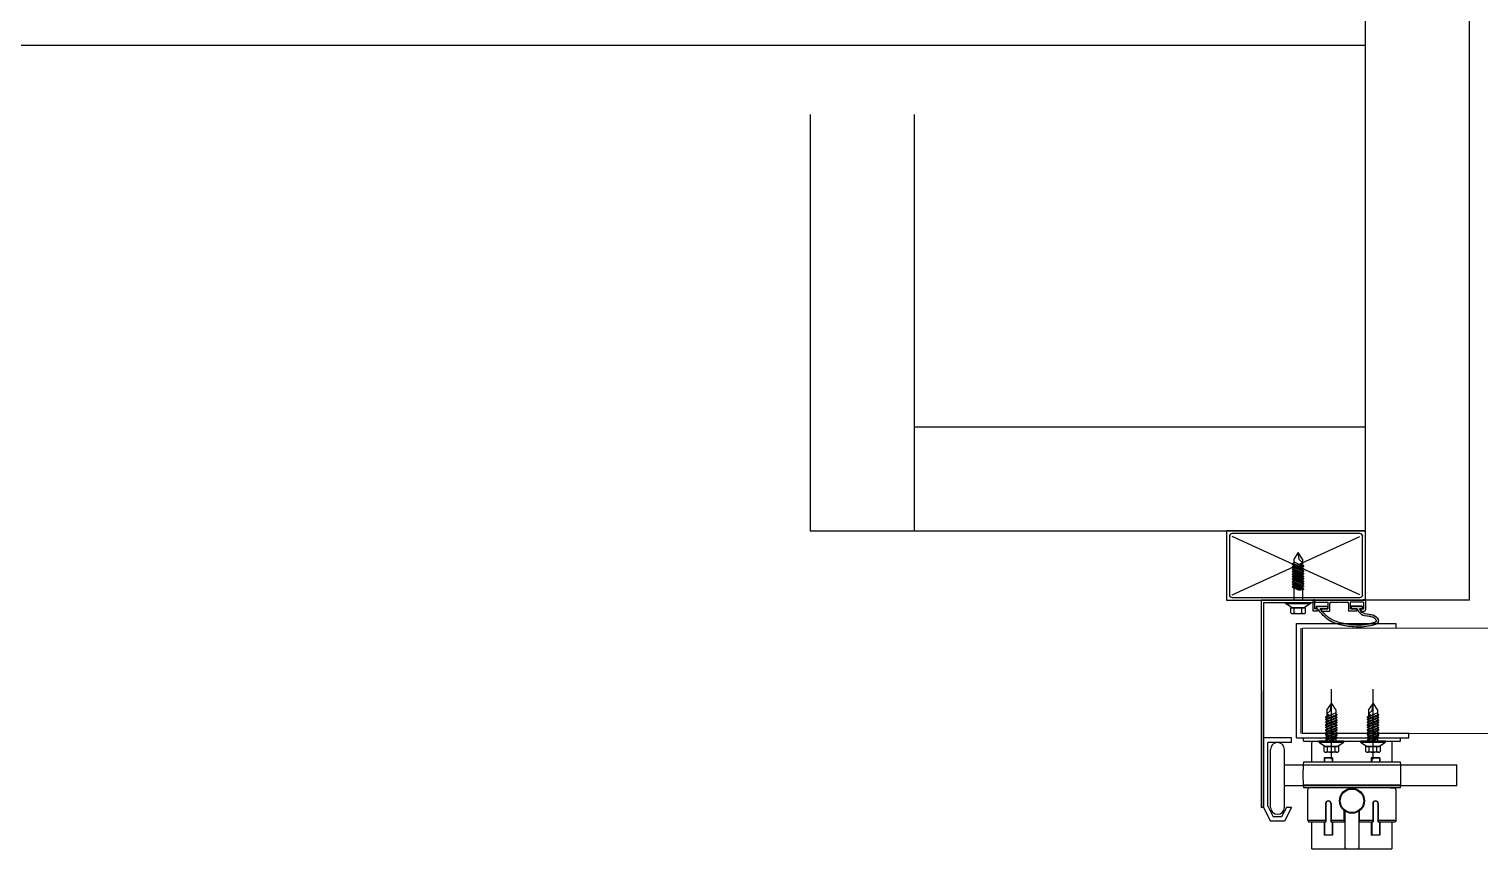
# Model space of a CAD drawing. Header units: millimetres. Extents: x -27104 to 125781, y -3376 to 46996.
# Drawn here: x 56992.28 to 57012.72, y 18517.12 to 18528.68 of the extents above; entities that cross this region are included whole.
import ezdxf

# ---------------------------------------------------------------- set-up
doc = ezdxf.new("R2010")
doc.units = ezdxf.units.MM
doc.header["$LTSCALE"] = 100
doc.header["$MEASUREMENT"] = 0
doc.layers.get('0').update_dxf_attribs({"linetype": 'CONTINUOUS'})
doc.layers.add('ELE9', color=9, linetype='CONTINUOUS')

# ---------------------------------------------------------------- blocks, each defined once
blk = doc.blocks.new('ggtyu')
at = {"layer": 'ELE9'}
h = blk.add_hatch(color=253, dxfattribs=at)
h.dxf.hatch_style = 1
edge = h.paths.add_edge_path()
edge.add_line((56821.606, 18684.306), (56821.567, 18684.306))
edge.add_spline(control_points=[(56821.567, 18684.306), (56821.573, 18684.295), (56821.58, 18684.285), (56821.587, 18684.276)], knot_values=[0, 0, 0, 0, 1.802776, 1.802776, 1.802776, 1.802776], degree=3, periodic=0)
edge.add_line((56821.587, 18684.276), (56821.592, 18684.272))
edge.add_line((56821.592, 18684.272), (56821.601, 18684.258))
edge.add_line((56821.601, 18684.258), (56821.618, 18684.251))
edge.add_line((56821.618, 18684.251), (56821.643, 18684.243))
edge.add_spline(control_points=[(56821.643, 18684.243), (56821.725, 18684.234), (56821.821, 18684.222), (56821.84, 18684.106), (56821.757, 18684.076), (56821.667, 18684.053), (56821.515, 18684.045), (56821.405, 18684.062), (56821.336, 18684.072)], knot_values=[0, 0, 0, 0, 10.510022, 12.30215, 15.888405, 21.408051, 27.790202, 38.523805, 38.523805, 38.523805, 38.523805], degree=3, periodic=0)
edge.add_spline(control_points=[(56821.336, 18684.072), (56821.336, 18684.072), (56821.273, 18684.085), (56821.125, 18684.131), (56821.027, 18684.243), (56820.972, 18684.306)], knot_values=[81.368069, 81.368069, 81.368069, 81.368069, 81.427954, 91.382666, 103.911951, 103.911951, 103.911951, 103.911951], degree=3, periodic=0)
edge.add_line((56820.972, 18684.306), (56820.961, 18684.306))
edge.add_line((56820.961, 18684.306), (56820.961, 18684.345))
edge.add_line((56820.961, 18684.345), (56821.117, 18684.345))
edge.add_line((56821.117, 18684.345), (56821.117, 18684.306))
edge.add_line((56821.117, 18684.306), (56821.011, 18684.306))
edge.add_spline(control_points=[(56821.011, 18684.306), (56821.018, 18684.298), (56821.024, 18684.291), (56821.031, 18684.284)], knot_values=[101.110526, 101.110526, 101.110526, 101.110526, 102.614786, 102.614786, 102.614786, 102.614786], degree=3, periodic=0)
edge.add_line((56821.031, 18684.284), (56821.031, 18684.276))
edge.add_line((56821.031, 18684.276), (56821.038, 18684.276))
edge.add_spline(control_points=[(56821.038, 18684.276), (56821.04, 18684.274), (56821.041, 18684.272), (56821.065, 18684.247), (56821.086, 18684.225), (56821.121, 18684.196), (56821.132, 18684.187), (56821.157, 18684.17), (56821.169, 18684.162), (56821.213, 18684.138), (56821.247, 18684.125), (56821.3, 18684.11), (56821.318, 18684.106), (56821.337, 18684.102), (56821.339, 18684.101), (56821.341, 18684.101)], knot_values=[81.408921, 81.408921, 81.408921, 81.408921, 81.846453, 81.846453, 86.724969, 86.724969, 89.164228, 89.164228, 91.603486, 91.603486, 97.394899, 97.394899, 100.290605, 100.290605, 100.605478, 100.605478, 100.605478, 100.605478], degree=3, periodic=0)
edge.add_spline(control_points=[(56821.341, 18684.101), (56821.357, 18684.098), (56821.372, 18684.095), (56821.411, 18684.089), (56821.434, 18684.087), (56821.469, 18684.084), (56821.481, 18684.083), (56821.493, 18684.082)], knot_values=[72.981686, 72.981686, 72.981686, 72.981686, 75.56252, 75.56252, 79.405214, 79.405214, 81.408921, 81.408921, 81.408921, 81.408921], degree=3, periodic=0)
edge.add_spline(control_points=[(56821.493, 18684.082), (56821.509, 18684.081), (56821.525, 18684.08), (56821.542, 18684.079), (56821.544, 18684.079), (56821.546, 18684.079)], knot_values=[24.457688, 24.457688, 24.457688, 24.457688, 26.980257, 26.980257, 27.239597, 27.239597, 27.239597, 27.239597], degree=3, periodic=0)
edge.add_spline(control_points=[(56821.546, 18684.079), (56821.563, 18684.079), (56821.58, 18684.079), (56821.618, 18684.081), (56821.638, 18684.083), (56821.676, 18684.088), (56821.695, 18684.092), (56821.723, 18684.099), (56821.733, 18684.101), (56821.748, 18684.106), (56821.753, 18684.107), (56821.764, 18684.111), (56821.769, 18684.112), (56821.78, 18684.116), (56821.785, 18684.118), (56821.793, 18684.122), (56821.797, 18684.124), (56821.802, 18684.127), (56821.804, 18684.129), (56821.805, 18684.13), (56821.805, 18684.13), (56821.805, 18684.131), (56821.805, 18684.131), (56821.805, 18684.132), (56821.805, 18684.134), (56821.805, 18684.139), (56821.804, 18684.141), (56821.803, 18684.146), (56821.802, 18684.149), (56821.798, 18684.154), (56821.796, 18684.157), (56821.789, 18684.163), (56821.785, 18684.166), (56821.778, 18684.183), (56821.766, 18684.186), (56821.751, 18684.195), (56821.738, 18684.201), (56821.718, 18684.203), (56821.707, 18684.206), (56821.633, 18684.215)], knot_values=[0, 0, 0, 0, 2.699013, 2.699013, 5.918469, 5.918469, 9.137924, 9.137924, 10.747652, 10.747652, 11.552515, 11.552515, 12.357379, 12.357379, 13.187027, 13.187027, 14.016674, 14.016674, 14.846322, 14.846322, 15.271824, 15.271824, 15.697327, 15.697327, 16.368626, 16.368626, 17.039926, 17.039926, 17.711225, 17.711225, 18.939482, 18.939482, 20.167739, 20.167739, 21.883718, 21.883718, 23.599698, 23.599698, 24.457688, 24.457688, 24.457688, 24.457688], degree=3, periodic=0)
edge.add_spline(control_points=[(56821.633, 18684.215), (56821.621, 18684.218), (56821.61, 18684.222), (56821.592, 18684.232), (56821.586, 18684.236), (56821.576, 18684.245), (56821.573, 18684.247), (56821.567, 18684.254), (56821.564, 18684.257), (56821.557, 18684.267), (56821.553, 18684.273), (56821.547, 18684.283), (56821.544, 18684.287), (56821.528, 18684.306)], knot_values=[0, 0, 0, 0, 1.654202, 1.654202, 2.776859, 2.776859, 3.338188, 3.338188, 3.899517, 3.899517, 4.888564, 4.888564, 5.545615, 5.545615, 5.545615, 5.545615], degree=3, periodic=0)
edge.add_line((56821.528, 18684.306), (56821.45, 18684.306))
edge.add_line((56821.45, 18684.306), (56821.45, 18684.345))
edge.add_line((56821.45, 18684.345), (56821.606, 18684.345))
edge.add_line((56821.606, 18684.345), (56821.606, 18684.306))
at = {"layer": 'ELE9', "color": 253}
for p, q in [((56821.651, 18684.429), (56821.651, 18693.722)), ((56787.415, 18692.254), (56821.651, 18692.254)), ((56815.293, 18686.874), (56821.651, 18686.874)), ((56813.826, 18685.407), (56821.651, 18685.407)), ((56821.651, 18685.407), (56819.695, 18685.407)), ((56819.695, 18685.407), (56819.695, 18684.429)), ((56821.573, 18685.368), (56819.773, 18685.368)), ((56821.651, 18684.429), (56821.651, 18685.407)), ((56819.734, 18685.329), (56819.734, 18684.507)), ((56819.773, 18684.507), (56821.573, 18685.329)), ((56821.573, 18684.507), (56819.773, 18685.329)), ((56821.612, 18684.507), (56821.612, 18685.329)), ((56820.621, 18684.941), (56820.641, 18684.957)), ((56820.641, 18684.949), (56820.621, 18684.941)), ((56820.621, 18684.941), (56820.784, 18684.874)), ((56820.621, 18684.941), (56820.784, 18684.874)), ((56820.641, 18684.941), (56820.621, 18684.941)), ((56820.621, 18684.941), (56820.641, 18684.925)), ((56820.702, 18685.103), (56820.641, 18685.009)), ((56820.641, 18685.009), (56820.641, 18684.941)), ((56820.641, 18684.969), (56820.725, 18684.934)), ((56820.764, 18684.89), (56820.641, 18684.941)), ((56820.764, 18685.009), (56820.702, 18685.103)), ((56820.717, 18685.005), (56820.702, 18685.103)), ((56820.764, 18684.957), (56820.717, 18685.005)), ((56820.725, 18684.934), (56820.764, 18684.957)), ((56820.764, 18685.009), (56820.764, 18684.926)), ((56820.621, 18684.905), (56820.641, 18684.921)), ((56820.641, 18684.913), (56820.621, 18684.905)), ((56820.621, 18684.905), (56820.784, 18684.838)), ((56820.621, 18684.905), (56820.784, 18684.838)), ((56820.641, 18684.905), (56820.621, 18684.905)), ((56820.621, 18684.905), (56820.641, 18684.889)), ((56820.621, 18684.869), (56820.641, 18684.885)), ((56820.641, 18684.877), (56820.621, 18684.869)), ((56820.621, 18684.869), (56820.784, 18684.802)), ((56820.621, 18684.869), (56820.784, 18684.802)), ((56820.641, 18684.869), (56820.621, 18684.869)), ((56820.621, 18684.869), (56820.641, 18684.853)), ((56820.621, 18684.833), (56820.641, 18684.849)), ((56820.641, 18684.841), (56820.621, 18684.833)), ((56820.621, 18684.833), (56820.784, 18684.766)), ((56820.621, 18684.833), (56820.784, 18684.766)), ((56820.641, 18684.833), (56820.621, 18684.833)), ((56820.621, 18684.833), (56820.641, 18684.818)), ((56820.621, 18684.797), (56820.641, 18684.813)), ((56820.641, 18684.805), (56820.621, 18684.797)), ((56820.621, 18684.797), (56820.784, 18684.731)), ((56820.621, 18684.797), (56820.784, 18684.731)), ((56820.641, 18684.797), (56820.621, 18684.797)), ((56820.621, 18684.797), (56820.641, 18684.782)), ((56820.621, 18684.762), (56820.641, 18684.777)), ((56820.641, 18684.769), (56820.621, 18684.762)), ((56820.621, 18684.762), (56820.784, 18684.695)), ((56820.621, 18684.762), (56820.784, 18684.695)), ((56820.641, 18684.762), (56820.621, 18684.762)), ((56820.621, 18684.762), (56820.641, 18684.746)), ((56820.621, 18684.726), (56820.641, 18684.741)), ((56820.641, 18684.734), (56820.621, 18684.726)), ((56820.641, 18684.925), (56820.641, 18684.905)), ((56820.641, 18684.925), (56820.764, 18684.874)), ((56820.764, 18684.854), (56820.641, 18684.905)), ((56820.641, 18684.889), (56820.641, 18684.869)), ((56820.641, 18684.889), (56820.764, 18684.838)), ((56820.764, 18684.818), (56820.641, 18684.869)), ((56820.641, 18684.853), (56820.641, 18684.833)), ((56820.641, 18684.853), (56820.764, 18684.802)), ((56820.764, 18684.782), (56820.641, 18684.833)), ((56820.641, 18684.818), (56820.641, 18684.797)), ((56820.641, 18684.818), (56820.764, 18684.766)), ((56820.764, 18684.746), (56820.641, 18684.797)), ((56820.641, 18684.782), (56820.641, 18684.762)), ((56820.641, 18684.782), (56820.764, 18684.731)), ((56820.764, 18684.71), (56820.641, 18684.762)), ((56820.641, 18684.746), (56820.641, 18684.726)), ((56820.641, 18684.746), (56820.764, 18684.695)), ((56820.725, 18684.934), (56820.784, 18684.91)), ((56820.725, 18684.934), (56820.784, 18684.91)), ((56820.744, 18684.934), (56820.725, 18684.934)), ((56820.725, 18684.934), (56820.744, 18684.918)), ((56820.764, 18684.926), (56820.744, 18684.934)), ((56820.744, 18684.918), (56820.764, 18684.91)), ((56820.784, 18684.91), (56820.764, 18684.926)), ((56820.764, 18684.91), (56820.764, 18684.89)), ((56820.764, 18684.91), (56820.784, 18684.91)), ((56820.764, 18684.902), (56820.784, 18684.91)), ((56820.784, 18684.91), (56820.764, 18684.894)), ((56820.784, 18684.874), (56820.764, 18684.89)), ((56820.764, 18684.874), (56820.764, 18684.854)), ((56820.764, 18684.866), (56820.784, 18684.874)), ((56820.784, 18684.874), (56820.764, 18684.858)), ((56820.764, 18684.874), (56820.784, 18684.874)), ((56820.784, 18684.838), (56820.764, 18684.854)), ((56820.764, 18684.838), (56820.764, 18684.818)), ((56820.764, 18684.83), (56820.784, 18684.838)), ((56820.784, 18684.838), (56820.764, 18684.822)), ((56820.764, 18684.838), (56820.784, 18684.838)), ((56820.784, 18684.802), (56820.764, 18684.818)), ((56820.764, 18684.802), (56820.764, 18684.782)), ((56820.764, 18684.802), (56820.784, 18684.802)), ((56820.764, 18684.794), (56820.784, 18684.802)), ((56820.784, 18684.802), (56820.764, 18684.787)), ((56820.784, 18684.766), (56820.764, 18684.782)), ((56820.764, 18684.766), (56820.764, 18684.746)), ((56820.764, 18684.759), (56820.784, 18684.766)), ((56820.784, 18684.766), (56820.764, 18684.751)), ((56820.764, 18684.766), (56820.784, 18684.766)), ((56820.784, 18684.731), (56820.764, 18684.746)), ((56820.621, 18684.726), (56820.784, 18684.659)), ((56820.621, 18684.726), (56820.784, 18684.659)), ((56820.641, 18684.726), (56820.621, 18684.726)), ((56820.621, 18684.726), (56820.641, 18684.71)), ((56820.621, 18684.69), (56820.641, 18684.706)), ((56820.641, 18684.698), (56820.621, 18684.69)), ((56820.621, 18684.69), (56820.784, 18684.623)), ((56820.621, 18684.69), (56820.784, 18684.623)), ((56820.641, 18684.69), (56820.621, 18684.69)), ((56820.621, 18684.69), (56820.641, 18684.674)), ((56820.621, 18684.654), (56820.641, 18684.67)), ((56820.641, 18684.662), (56820.621, 18684.654)), ((56820.621, 18684.654), (56820.784, 18684.587)), ((56820.621, 18684.654), (56820.784, 18684.587)), ((56820.641, 18684.654), (56820.621, 18684.654)), ((56820.621, 18684.654), (56820.641, 18684.638)), ((56820.621, 18684.618), (56820.641, 18684.634)), ((56820.641, 18684.626), (56820.621, 18684.618)), ((56820.621, 18684.618), (56820.737, 18684.571)), ((56820.641, 18684.618), (56820.621, 18684.618)), ((56820.621, 18684.618), (56820.641, 18684.602)), ((56820.764, 18684.675), (56820.641, 18684.726)), ((56820.641, 18684.71), (56820.641, 18684.69)), ((56820.641, 18684.71), (56820.764, 18684.659)), ((56820.764, 18684.639), (56820.641, 18684.69)), ((56820.641, 18684.674), (56820.641, 18684.654)), ((56820.641, 18684.674), (56820.764, 18684.623)), ((56820.764, 18684.603), (56820.641, 18684.654)), ((56820.641, 18684.638), (56820.641, 18684.618)), ((56820.641, 18684.638), (56820.764, 18684.587)), ((56820.754, 18684.571), (56820.641, 18684.618)), ((56820.641, 18684.602), (56820.641, 18684.429)), ((56820.641, 18684.602), (56820.716, 18684.571)), ((56820.764, 18684.731), (56820.764, 18684.71)), ((56820.764, 18684.723), (56820.784, 18684.731)), ((56820.784, 18684.731), (56820.764, 18684.715)), ((56820.764, 18684.731), (56820.784, 18684.731)), ((56820.784, 18684.695), (56820.764, 18684.71)), ((56820.764, 18684.695), (56820.764, 18684.675)), ((56820.764, 18684.687), (56820.784, 18684.695)), ((56820.784, 18684.695), (56820.764, 18684.679)), ((56820.764, 18684.695), (56820.784, 18684.695)), ((56820.784, 18684.659), (56820.764, 18684.675)), ((56820.764, 18684.659), (56820.764, 18684.639)), ((56820.764, 18684.651), (56820.784, 18684.659)), ((56820.784, 18684.659), (56820.764, 18684.643)), ((56820.764, 18684.659), (56820.784, 18684.659)), ((56820.784, 18684.623), (56820.764, 18684.639)), ((56820.764, 18684.623), (56820.764, 18684.603)), ((56820.764, 18684.615), (56820.784, 18684.623)), ((56820.784, 18684.623), (56820.764, 18684.607)), ((56820.764, 18684.623), (56820.784, 18684.623)), ((56820.784, 18684.587), (56820.764, 18684.603)), ((56820.764, 18684.587), (56820.764, 18684.429)), ((56820.764, 18684.579), (56820.784, 18684.587)), ((56820.784, 18684.587), (56820.764, 18684.571)), ((56820.764, 18684.587), (56820.784, 18684.587)), ((56819.695, 18684.429), (56821.651, 18684.429)), ((56819.773, 18684.468), (56821.573, 18684.468)), ((56821.122, 18684.429), (56820.184, 18684.429)), ((56820.184, 18684.429), (56820.184, 18681.51)), ((56820.215, 18684.398), (56820.215, 18681.51)), ((56820.215, 18684.398), (56820.937, 18684.398)), ((56820.526, 18684.382), (56820.526, 18684.398)), ((56820.526, 18684.398), (56820.879, 18684.398)), ((56820.879, 18684.382), (56820.526, 18684.382)), ((56820.618, 18684.323), (56820.526, 18684.382)), ((56820.526, 18684.382), (56820.879, 18684.382)), ((56820.6, 18684.323), (56820.805, 18684.323)), ((56820.6, 18684.251), (56820.6, 18684.323)), ((56820.787, 18684.323), (56820.618, 18684.323)), ((56820.649, 18684.251), (56820.649, 18684.323)), ((56820.756, 18684.251), (56820.756, 18684.323)), ((56820.879, 18684.382), (56820.787, 18684.323)), ((56820.805, 18684.251), (56820.805, 18684.323)), ((56820.879, 18684.398), (56820.879, 18684.382)), ((56820.908, 18684.429), (56820.908, 18684.296)), ((56820.908, 18684.429), (56820.916, 18684.429)), ((56820.933, 18684.403), (56820.933, 18684.306)), ((56820.933, 18684.403), (56821.121, 18684.403)), ((56820.937, 18684.398), (56820.937, 18684.429)), ((56821.621, 18684.429), (56820.938, 18684.429)), ((56820.961, 18684.345), (56821.117, 18684.345)), ((56820.961, 18684.345), (56820.961, 18684.306)), ((56820.961, 18684.306), (56820.961, 18684.345)), ((56820.961, 18684.345), (56821.117, 18684.345)), ((56820.961, 18684.306), (56820.961, 18684.345)), ((56820.961, 18684.345), (56821.117, 18684.345)), ((56821.117, 18684.345), (56821.117, 18684.306)), ((56821.117, 18684.345), (56821.117, 18684.306)), ((56821.117, 18684.345), (56821.117, 18684.306)), ((56821.121, 18684.403), (56821.121, 18684.306)), ((56821.146, 18684.384), (56821.146, 18684.276)), ((56821.166, 18684.403), (56821.27, 18684.403)), ((56821.27, 18684.403), (56821.279, 18684.409)), ((56821.279, 18684.409), (56821.289, 18684.403)), ((56821.289, 18684.403), (56821.393, 18684.403)), ((56821.412, 18684.384), (56821.412, 18684.276)), ((56821.438, 18684.403), (56821.438, 18684.306)), ((56821.626, 18684.403), (56821.438, 18684.403)), ((56821.606, 18684.345), (56821.45, 18684.345)), ((56821.45, 18684.345), (56821.45, 18684.306)), ((56821.45, 18684.345), (56821.606, 18684.345)), ((56821.45, 18684.306), (56821.45, 18684.345)), ((56821.45, 18684.345), (56821.606, 18684.345)), ((56821.45, 18684.306), (56821.45, 18684.345)), ((56821.606, 18684.345), (56821.606, 18684.306)), ((56821.606, 18684.345), (56821.606, 18684.306)), ((56821.606, 18684.345), (56821.606, 18684.306)), ((56821.626, 18684.403), (56821.626, 18684.306)), ((56821.651, 18684.429), (56821.643, 18684.429)), ((56823.119, 18684.429), (56821.651, 18684.429)), ((56821.651, 18684.429), (56821.651, 18684.296)), ((56820.623, 18684.241), (56820.782, 18684.241)), ((56820.972, 18684.276), (56820.927, 18684.276)), ((56820.972, 18684.306), (56820.933, 18684.306)), ((56820.972, 18684.306), (56820.961, 18684.306)), ((56820.972, 18684.306), (56820.961, 18684.306)), ((56820.972, 18684.306), (56820.961, 18684.306)), ((56820.972, 18684.306), (56820.972, 18684.276)), ((56821.117, 18684.306), (56821.011, 18684.306)), ((56821.117, 18684.306), (56821.011, 18684.306)), ((56821.117, 18684.306), (56821.011, 18684.306)), ((56821.031, 18684.306), (56821.121, 18684.306)), ((56821.031, 18684.306), (56821.031, 18684.276)), ((56821.031, 18684.284), (56821.031, 18684.276)), ((56821.031, 18684.284), (56821.031, 18684.276)), ((56821.031, 18684.276), (56821.146, 18684.276)), ((56821.031, 18684.276), (56821.038, 18684.276)), ((56821.031, 18684.276), (56821.038, 18684.276)), ((56821.528, 18684.276), (56821.412, 18684.276)), ((56821.528, 18684.306), (56821.438, 18684.306)), ((56821.45, 18684.306), (56821.528, 18684.306)), ((56821.528, 18684.306), (56821.45, 18684.306)), ((56821.528, 18684.306), (56821.45, 18684.306)), ((56821.528, 18684.306), (56821.528, 18684.276)), ((56821.567, 18684.306), (56821.606, 18684.306)), ((56821.606, 18684.306), (56821.567, 18684.306)), ((56821.606, 18684.306), (56821.567, 18684.306)), ((56821.587, 18684.306), (56821.626, 18684.306)), ((56821.587, 18684.306), (56821.587, 18684.276)), ((56821.587, 18684.276), (56821.632, 18684.276)), ((56821.592, 18684.272), (56821.587, 18684.276)), ((56821.601, 18684.258), (56821.592, 18684.272)), ((56821.618, 18684.251), (56821.601, 18684.258)), ((56821.643, 18684.243), (56821.618, 18684.251)), ((56820.681, 18682.488), (56820.681, 18684.1)), ((56820.681, 18684.1), (56822.078, 18684.1)), ((56820.744, 18682.551), (56820.744, 18684.038)), ((56822.078, 18684.1), (56822.078, 18684.038)), ((56820.215, 18681.51), (56820.215, 18683.158)), ((56821.171, 18682.189), (56821.171, 18683.174)), ((56821.758, 18682.189), (56821.758, 18683.174)), ((56821.109, 18682.881), (56821.171, 18682.975)), ((56821.157, 18682.877), (56821.171, 18682.975)), ((56821.171, 18682.975), (56821.233, 18682.881)), ((56821.696, 18682.881), (56821.758, 18682.975)), ((56821.744, 18682.877), (56821.758, 18682.975)), ((56821.758, 18682.975), (56821.82, 18682.881)), ((56821.252, 18682.813), (56821.09, 18682.746)), ((56821.252, 18682.813), (56821.09, 18682.746)), ((56821.149, 18682.806), (56821.09, 18682.782)), ((56821.149, 18682.806), (56821.09, 18682.782)), ((56821.09, 18682.782), (56821.109, 18682.798)), ((56821.109, 18682.774), (56821.09, 18682.782)), ((56821.09, 18682.782), (56821.109, 18682.766)), ((56821.109, 18682.782), (56821.09, 18682.782)), ((56821.252, 18682.777), (56821.09, 18682.71)), ((56821.252, 18682.777), (56821.09, 18682.71)), ((56821.09, 18682.746), (56821.109, 18682.762)), ((56821.109, 18682.738), (56821.09, 18682.746)), ((56821.09, 18682.746), (56821.109, 18682.73)), ((56821.109, 18682.746), (56821.09, 18682.746)), ((56821.252, 18682.741), (56821.09, 18682.674)), ((56821.252, 18682.741), (56821.09, 18682.674)), ((56821.09, 18682.71), (56821.109, 18682.726)), ((56821.109, 18682.702), (56821.09, 18682.71)), ((56821.09, 18682.71), (56821.109, 18682.694)), ((56821.109, 18682.71), (56821.09, 18682.71)), ((56821.252, 18682.705), (56821.09, 18682.638)), ((56821.252, 18682.705), (56821.09, 18682.638)), ((56821.09, 18682.674), (56821.109, 18682.69)), ((56821.109, 18682.881), (56821.109, 18682.798)), ((56821.109, 18682.828), (56821.157, 18682.877)), ((56821.149, 18682.805), (56821.109, 18682.828)), ((56821.109, 18682.762), (56821.233, 18682.813)), ((56821.109, 18682.798), (56821.129, 18682.806)), ((56821.233, 18682.797), (56821.109, 18682.746)), ((56821.129, 18682.79), (56821.109, 18682.782)), ((56821.109, 18682.782), (56821.109, 18682.762)), ((56821.109, 18682.726), (56821.233, 18682.777)), ((56821.233, 18682.761), (56821.109, 18682.71)), ((56821.109, 18682.746), (56821.109, 18682.726)), ((56821.109, 18682.69), (56821.233, 18682.741)), ((56821.233, 18682.725), (56821.109, 18682.674)), ((56821.109, 18682.71), (56821.109, 18682.69)), ((56821.109, 18682.654), (56821.233, 18682.705)), ((56821.233, 18682.689), (56821.109, 18682.638)), ((56821.129, 18682.806), (56821.149, 18682.806)), ((56821.149, 18682.806), (56821.129, 18682.79)), ((56821.233, 18682.841), (56821.149, 18682.805)), ((56821.233, 18682.881), (56821.233, 18682.813)), ((56821.252, 18682.813), (56821.233, 18682.829)), ((56821.233, 18682.821), (56821.252, 18682.813)), ((56821.233, 18682.813), (56821.252, 18682.813)), ((56821.252, 18682.813), (56821.233, 18682.797)), ((56821.233, 18682.797), (56821.233, 18682.777)), ((56821.252, 18682.777), (56821.233, 18682.793)), ((56821.233, 18682.785), (56821.252, 18682.777)), ((56821.233, 18682.777), (56821.252, 18682.777)), ((56821.252, 18682.777), (56821.233, 18682.761)), ((56821.233, 18682.761), (56821.233, 18682.741)), ((56821.252, 18682.741), (56821.233, 18682.757)), ((56821.233, 18682.749), (56821.252, 18682.741)), ((56821.233, 18682.741), (56821.252, 18682.741)), ((56821.252, 18682.741), (56821.233, 18682.725)), ((56821.233, 18682.725), (56821.233, 18682.705)), ((56821.252, 18682.705), (56821.233, 18682.721)), ((56821.233, 18682.713), (56821.252, 18682.705)), ((56821.233, 18682.705), (56821.252, 18682.705)), ((56821.252, 18682.705), (56821.233, 18682.689)), ((56821.233, 18682.689), (56821.233, 18682.669)), ((56821.839, 18682.813), (56821.677, 18682.746)), ((56821.839, 18682.813), (56821.677, 18682.746)), ((56821.736, 18682.806), (56821.677, 18682.782)), ((56821.736, 18682.806), (56821.677, 18682.782)), ((56821.677, 18682.782), (56821.696, 18682.798)), ((56821.696, 18682.774), (56821.677, 18682.782)), ((56821.677, 18682.782), (56821.696, 18682.766)), ((56821.696, 18682.782), (56821.677, 18682.782)), ((56821.839, 18682.777), (56821.677, 18682.71)), ((56821.839, 18682.777), (56821.677, 18682.71)), ((56821.677, 18682.746), (56821.696, 18682.762)), ((56821.696, 18682.738), (56821.677, 18682.746)), ((56821.677, 18682.746), (56821.696, 18682.73)), ((56821.696, 18682.746), (56821.677, 18682.746)), ((56821.839, 18682.741), (56821.677, 18682.674)), ((56821.839, 18682.741), (56821.677, 18682.674)), ((56821.677, 18682.71), (56821.696, 18682.726)), ((56821.696, 18682.702), (56821.677, 18682.71)), ((56821.677, 18682.71), (56821.696, 18682.694)), ((56821.696, 18682.71), (56821.677, 18682.71)), ((56821.839, 18682.705), (56821.677, 18682.638)), ((56821.839, 18682.705), (56821.677, 18682.638)), ((56821.677, 18682.674), (56821.696, 18682.69)), ((56821.696, 18682.881), (56821.696, 18682.798)), ((56821.696, 18682.828), (56821.744, 18682.877)), ((56821.736, 18682.805), (56821.696, 18682.828)), ((56821.696, 18682.762), (56821.82, 18682.813)), ((56821.696, 18682.798), (56821.716, 18682.806)), ((56821.82, 18682.797), (56821.696, 18682.746)), ((56821.716, 18682.79), (56821.696, 18682.782)), ((56821.696, 18682.782), (56821.696, 18682.762)), ((56821.696, 18682.726), (56821.82, 18682.777)), ((56821.82, 18682.761), (56821.696, 18682.71)), ((56821.696, 18682.746), (56821.696, 18682.726)), ((56821.696, 18682.69), (56821.82, 18682.741)), ((56821.82, 18682.725), (56821.696, 18682.674)), ((56821.696, 18682.71), (56821.696, 18682.69)), ((56821.696, 18682.654), (56821.82, 18682.705)), ((56821.82, 18682.689), (56821.696, 18682.638)), ((56821.716, 18682.806), (56821.736, 18682.806)), ((56821.736, 18682.806), (56821.716, 18682.79)), ((56821.82, 18682.841), (56821.736, 18682.805)), ((56821.82, 18682.881), (56821.82, 18682.813)), ((56821.839, 18682.813), (56821.82, 18682.829)), ((56821.82, 18682.821), (56821.839, 18682.813)), ((56821.82, 18682.813), (56821.839, 18682.813)), ((56821.839, 18682.813), (56821.82, 18682.797)), ((56821.82, 18682.797), (56821.82, 18682.777)), ((56821.839, 18682.777), (56821.82, 18682.793)), ((56821.82, 18682.785), (56821.839, 18682.777)), ((56821.82, 18682.777), (56821.839, 18682.777)), ((56821.839, 18682.777), (56821.82, 18682.761)), ((56821.82, 18682.761), (56821.82, 18682.741)), ((56821.839, 18682.741), (56821.82, 18682.757)), ((56821.82, 18682.749), (56821.839, 18682.741)), ((56821.82, 18682.741), (56821.839, 18682.741)), ((56821.839, 18682.741), (56821.82, 18682.725)), ((56821.82, 18682.725), (56821.82, 18682.705)), ((56821.839, 18682.705), (56821.82, 18682.721)), ((56821.82, 18682.713), (56821.839, 18682.705)), ((56821.82, 18682.705), (56821.839, 18682.705)), ((56821.839, 18682.705), (56821.82, 18682.689)), ((56821.82, 18682.689), (56821.82, 18682.669)), ((56820.607, 18682.488), (56820.215, 18682.488)), ((56820.607, 18682.425), (56820.607, 18682.488)), ((56820.681, 18682.488), (56822.263, 18682.488)), ((56822.263, 18682.551), (56820.763, 18682.551)), ((56820.776, 18682.488), (56822.145, 18682.488)), ((56820.776, 18682.443), (56820.776, 18682.488)), ((56821.109, 18682.666), (56821.09, 18682.674)), ((56821.09, 18682.674), (56821.109, 18682.658)), ((56821.109, 18682.674), (56821.09, 18682.674)), ((56821.252, 18682.669), (56821.09, 18682.602)), ((56821.252, 18682.669), (56821.09, 18682.602)), ((56821.09, 18682.638), (56821.109, 18682.654)), ((56821.109, 18682.63), (56821.09, 18682.638)), ((56821.09, 18682.638), (56821.109, 18682.623)), ((56821.109, 18682.638), (56821.09, 18682.638)), ((56821.252, 18682.633), (56821.09, 18682.567)), ((56821.252, 18682.633), (56821.09, 18682.567)), ((56821.09, 18682.602), (56821.109, 18682.618)), ((56821.109, 18682.595), (56821.09, 18682.602)), ((56821.09, 18682.602), (56821.109, 18682.587)), ((56821.109, 18682.602), (56821.09, 18682.602)), ((56821.252, 18682.598), (56821.09, 18682.531)), ((56821.252, 18682.598), (56821.09, 18682.531)), ((56821.09, 18682.567), (56821.109, 18682.582)), ((56821.109, 18682.559), (56821.09, 18682.567)), ((56821.09, 18682.567), (56821.109, 18682.551)), ((56821.109, 18682.567), (56821.09, 18682.567)), ((56821.252, 18682.562), (56821.09, 18682.495)), ((56821.252, 18682.562), (56821.09, 18682.495)), ((56821.09, 18682.531), (56821.109, 18682.546)), ((56821.109, 18682.523), (56821.09, 18682.531)), ((56821.09, 18682.531), (56821.109, 18682.515)), ((56821.109, 18682.531), (56821.09, 18682.531)), ((56821.252, 18682.526), (56821.09, 18682.459)), ((56821.252, 18682.526), (56821.09, 18682.459)), ((56821.09, 18682.495), (56821.109, 18682.511)), ((56821.109, 18682.487), (56821.09, 18682.495)), ((56821.09, 18682.495), (56821.109, 18682.479)), ((56821.109, 18682.495), (56821.09, 18682.495)), ((56821.109, 18682.674), (56821.109, 18682.654)), ((56821.109, 18682.618), (56821.233, 18682.669)), ((56821.233, 18682.654), (56821.109, 18682.602)), ((56821.109, 18682.638), (56821.109, 18682.618)), ((56821.109, 18682.582), (56821.233, 18682.633)), ((56821.233, 18682.618), (56821.109, 18682.567)), ((56821.109, 18682.602), (56821.109, 18682.582)), ((56821.109, 18682.546), (56821.233, 18682.598)), ((56821.233, 18682.582), (56821.109, 18682.531)), ((56821.109, 18682.567), (56821.109, 18682.546)), ((56821.109, 18682.511), (56821.233, 18682.562)), ((56821.233, 18682.546), (56821.109, 18682.495)), ((56821.109, 18682.531), (56821.109, 18682.511)), ((56821.109, 18682.475), (56821.233, 18682.526)), ((56821.233, 18682.51), (56821.109, 18682.459)), ((56821.109, 18682.495), (56821.109, 18682.475)), ((56821.119, 18682.443), (56821.233, 18682.49)), ((56821.252, 18682.49), (56821.137, 18682.443)), ((56821.252, 18682.669), (56821.233, 18682.685)), ((56821.233, 18682.677), (56821.252, 18682.669)), ((56821.233, 18682.669), (56821.252, 18682.669)), ((56821.252, 18682.669), (56821.233, 18682.654)), ((56821.233, 18682.654), (56821.233, 18682.633)), ((56821.252, 18682.633), (56821.233, 18682.649)), ((56821.233, 18682.641), (56821.252, 18682.633)), ((56821.233, 18682.633), (56821.252, 18682.633)), ((56821.252, 18682.633), (56821.233, 18682.618)), ((56821.233, 18682.618), (56821.233, 18682.598)), ((56821.252, 18682.598), (56821.233, 18682.613)), ((56821.233, 18682.605), (56821.252, 18682.598)), ((56821.233, 18682.598), (56821.252, 18682.598)), ((56821.252, 18682.598), (56821.233, 18682.582)), ((56821.233, 18682.582), (56821.233, 18682.562)), ((56821.252, 18682.562), (56821.233, 18682.577)), ((56821.233, 18682.57), (56821.252, 18682.562)), ((56821.233, 18682.562), (56821.252, 18682.562)), ((56821.252, 18682.562), (56821.233, 18682.546)), ((56821.233, 18682.546), (56821.233, 18682.526)), ((56821.252, 18682.526), (56821.233, 18682.542)), ((56821.233, 18682.534), (56821.252, 18682.526)), ((56821.233, 18682.526), (56821.252, 18682.526)), ((56821.252, 18682.526), (56821.233, 18682.51)), ((56821.233, 18682.51), (56821.233, 18682.49)), ((56821.252, 18682.49), (56821.233, 18682.506)), ((56821.233, 18682.498), (56821.252, 18682.49)), ((56821.233, 18682.49), (56821.252, 18682.49)), ((56821.252, 18682.49), (56821.233, 18682.474)), ((56821.696, 18682.666), (56821.677, 18682.674)), ((56821.677, 18682.674), (56821.696, 18682.658)), ((56821.696, 18682.674), (56821.677, 18682.674)), ((56821.839, 18682.669), (56821.677, 18682.602)), ((56821.839, 18682.669), (56821.677, 18682.602)), ((56821.677, 18682.638), (56821.696, 18682.654)), ((56821.696, 18682.63), (56821.677, 18682.638)), ((56821.677, 18682.638), (56821.696, 18682.623)), ((56821.696, 18682.638), (56821.677, 18682.638)), ((56821.839, 18682.633), (56821.677, 18682.567)), ((56821.839, 18682.633), (56821.677, 18682.567)), ((56821.677, 18682.602), (56821.696, 18682.618)), ((56821.696, 18682.595), (56821.677, 18682.602)), ((56821.677, 18682.602), (56821.696, 18682.587)), ((56821.696, 18682.602), (56821.677, 18682.602)), ((56821.839, 18682.598), (56821.677, 18682.531)), ((56821.839, 18682.598), (56821.677, 18682.531)), ((56821.677, 18682.567), (56821.696, 18682.582)), ((56821.696, 18682.559), (56821.677, 18682.567)), ((56821.677, 18682.567), (56821.696, 18682.551)), ((56821.696, 18682.567), (56821.677, 18682.567)), ((56821.839, 18682.562), (56821.677, 18682.495)), ((56821.839, 18682.562), (56821.677, 18682.495)), ((56821.677, 18682.531), (56821.696, 18682.546)), ((56821.696, 18682.523), (56821.677, 18682.531)), ((56821.677, 18682.531), (56821.696, 18682.515)), ((56821.696, 18682.531), (56821.677, 18682.531)), ((56821.839, 18682.526), (56821.677, 18682.459)), ((56821.839, 18682.526), (56821.677, 18682.459)), ((56821.677, 18682.495), (56821.696, 18682.511)), ((56821.696, 18682.487), (56821.677, 18682.495)), ((56821.677, 18682.495), (56821.696, 18682.479)), ((56821.696, 18682.495), (56821.677, 18682.495)), ((56821.696, 18682.674), (56821.696, 18682.654)), ((56821.696, 18682.618), (56821.82, 18682.669)), ((56821.82, 18682.654), (56821.696, 18682.602)), ((56821.696, 18682.638), (56821.696, 18682.618)), ((56821.696, 18682.582), (56821.82, 18682.633)), ((56821.82, 18682.618), (56821.696, 18682.567)), ((56821.696, 18682.602), (56821.696, 18682.582)), ((56821.696, 18682.546), (56821.82, 18682.598)), ((56821.82, 18682.582), (56821.696, 18682.531)), ((56821.696, 18682.567), (56821.696, 18682.546)), ((56821.696, 18682.511), (56821.82, 18682.562)), ((56821.82, 18682.546), (56821.696, 18682.495)), ((56821.696, 18682.531), (56821.696, 18682.511)), ((56821.696, 18682.475), (56821.82, 18682.526)), ((56821.82, 18682.51), (56821.696, 18682.459)), ((56821.696, 18682.495), (56821.696, 18682.475)), ((56821.706, 18682.443), (56821.82, 18682.49)), ((56821.839, 18682.49), (56821.724, 18682.443)), ((56821.839, 18682.669), (56821.82, 18682.685)), ((56821.82, 18682.677), (56821.839, 18682.669)), ((56821.82, 18682.669), (56821.839, 18682.669)), ((56821.839, 18682.669), (56821.82, 18682.654)), ((56821.82, 18682.654), (56821.82, 18682.633)), ((56821.839, 18682.633), (56821.82, 18682.649)), ((56821.82, 18682.641), (56821.839, 18682.633)), ((56821.82, 18682.633), (56821.839, 18682.633)), ((56821.839, 18682.633), (56821.82, 18682.618)), ((56821.82, 18682.618), (56821.82, 18682.598)), ((56821.839, 18682.598), (56821.82, 18682.613)), ((56821.82, 18682.605), (56821.839, 18682.598)), ((56821.82, 18682.598), (56821.839, 18682.598)), ((56821.839, 18682.598), (56821.82, 18682.582)), ((56821.82, 18682.582), (56821.82, 18682.562)), ((56821.839, 18682.562), (56821.82, 18682.577)), ((56821.82, 18682.57), (56821.839, 18682.562)), ((56821.82, 18682.562), (56821.839, 18682.562)), ((56821.839, 18682.562), (56821.82, 18682.546)), ((56821.82, 18682.546), (56821.82, 18682.526)), ((56821.839, 18682.526), (56821.82, 18682.542)), ((56821.82, 18682.534), (56821.839, 18682.526)), ((56821.82, 18682.526), (56821.839, 18682.526)), ((56821.839, 18682.526), (56821.82, 18682.51)), ((56821.82, 18682.51), (56821.82, 18682.49)), ((56821.839, 18682.49), (56821.82, 18682.506)), ((56821.82, 18682.498), (56821.839, 18682.49)), ((56821.82, 18682.49), (56821.839, 18682.49)), ((56821.839, 18682.49), (56821.82, 18682.474)), ((56822.145, 18682.443), (56822.145, 18682.488)), ((56822.263, 18682.488), (56822.263, 18682.551)), ((56820.607, 18682.425), (56820.278, 18682.425)), ((56820.278, 18681.525), (56820.278, 18682.425)), ((56820.313, 18681.51), (56820.313, 18682.326)), ((56820.509, 18681.51), (56820.509, 18682.326)), ((56820.776, 18682.443), (56822.145, 18682.443)), ((56820.898, 18682.443), (56820.898, 18682.424)), ((56820.898, 18682.15), (56820.898, 18682.424)), ((56821.347, 18682.443), (56820.995, 18682.443)), ((56820.995, 18682.443), (56820.995, 18682.427)), ((56821.347, 18682.427), (56820.995, 18682.427)), ((56820.995, 18682.427), (56821.087, 18682.369)), ((56820.995, 18682.427), (56821.347, 18682.427)), ((56821.068, 18682.296), (56821.068, 18682.369)), ((56821.274, 18682.369), (56821.068, 18682.369)), ((56821.087, 18682.369), (56821.255, 18682.369)), ((56821.09, 18682.459), (56821.109, 18682.475)), ((56821.109, 18682.451), (56821.09, 18682.459)), ((56821.09, 18682.459), (56821.109, 18682.443)), ((56821.109, 18682.459), (56821.09, 18682.459)), ((56821.251, 18682.287), (56821.091, 18682.287)), ((56821.109, 18682.459), (56821.109, 18682.443)), ((56821.118, 18682.296), (56821.118, 18682.369)), ((56821.233, 18682.474), (56821.157, 18682.443)), ((56821.224, 18682.296), (56821.224, 18682.369)), ((56821.233, 18682.474), (56821.233, 18682.443)), ((56821.255, 18682.369), (56821.347, 18682.427)), ((56821.274, 18682.296), (56821.274, 18682.369)), ((56821.347, 18682.427), (56821.347, 18682.443)), ((56821.934, 18682.443), (56821.582, 18682.443)), ((56821.582, 18682.443), (56821.582, 18682.427)), ((56821.934, 18682.427), (56821.582, 18682.427)), ((56821.582, 18682.427), (56821.674, 18682.369)), ((56821.582, 18682.427), (56821.934, 18682.427)), ((56821.655, 18682.296), (56821.655, 18682.369)), ((56821.861, 18682.369), (56821.655, 18682.369)), ((56821.674, 18682.369), (56821.842, 18682.369)), ((56821.677, 18682.459), (56821.696, 18682.475)), ((56821.696, 18682.451), (56821.677, 18682.459)), ((56821.677, 18682.459), (56821.696, 18682.443)), ((56821.696, 18682.459), (56821.677, 18682.459)), ((56821.838, 18682.287), (56821.678, 18682.287)), ((56821.696, 18682.459), (56821.696, 18682.443)), ((56821.705, 18682.296), (56821.705, 18682.369)), ((56821.82, 18682.474), (56821.744, 18682.443)), ((56821.811, 18682.296), (56821.811, 18682.369)), ((56821.82, 18682.474), (56821.82, 18682.443)), ((56821.842, 18682.369), (56821.934, 18682.427)), ((56821.861, 18682.296), (56821.861, 18682.369)), ((56821.934, 18682.427), (56821.934, 18682.443)), ((56822.023, 18682.443), (56822.023, 18682.15)), ((56822.023, 18682.443), (56822.023, 18682.424)), ((56820.509, 18682.111), (56820.7, 18682.111)), ((56820.535, 18682.111), (56820.784, 18682.111)), ((56820.776, 18682.15), (56822.145, 18682.15)), ((56820.776, 18682.111), (56822.145, 18682.111)), ((56820.784, 18682.111), (56822.145, 18682.111)), ((56821.187, 18682.208), (56821.069, 18682.208)), ((56821.069, 18682.208), (56821.069, 18682.15)), ((56821.182, 18682.203), (56821.074, 18682.203)), ((56821.074, 18682.203), (56821.074, 18682.15)), ((56821.182, 18682.203), (56821.182, 18682.15)), ((56821.187, 18682.208), (56821.187, 18682.15)), ((56821.852, 18682.208), (56821.734, 18682.208)), ((56821.734, 18682.208), (56821.734, 18682.15)), ((56821.847, 18682.203), (56821.739, 18682.203)), ((56821.739, 18682.203), (56821.739, 18682.15)), ((56821.847, 18682.203), (56821.847, 18682.15)), ((56821.852, 18682.208), (56821.852, 18682.15)), ((56822.145, 18682.111), (56822.941, 18682.111)), ((56822.941, 18681.817), (56822.941, 18682.111)), ((56820.509, 18681.817), (56820.7, 18681.817)), ((56820.535, 18681.817), (56820.784, 18681.817)), ((56820.776, 18681.827), (56822.145, 18681.827)), ((56820.776, 18681.788), (56822.145, 18681.788)), ((56820.784, 18681.817), (56822.145, 18681.817)), ((56820.839, 18681.328), (56820.839, 18681.76)), ((56820.985, 18681.788), (56820.854, 18681.779)), ((56820.898, 18681.785), (56820.898, 18681.788)), ((56821.937, 18681.788), (56822.067, 18681.779)), ((56822.023, 18681.785), (56822.023, 18681.788)), ((56822.082, 18681.328), (56822.082, 18681.76)), ((56822.145, 18681.817), (56822.941, 18681.817)), ((56820.215, 18681.51), (56820.184, 18681.51)), ((56820.215, 18681.51), (56820.313, 18681.314)), ((56820.278, 18681.525), (56820.352, 18681.377)), ((56820.537, 18681.51), (56820.47, 18681.377)), ((56820.607, 18681.51), (56820.509, 18681.314)), ((56820.607, 18681.51), (56820.537, 18681.51)), ((56821.089, 18681.563), (56821.089, 18681.308)), ((56821.093, 18681.563), (56821.093, 18681.308)), ((56821.163, 18681.563), (56821.163, 18681.308)), ((56821.167, 18681.563), (56821.167, 18681.308)), ((56821.353, 18681.308), (56821.353, 18681.462)), ((56821.568, 18681.308), (56821.568, 18681.462)), ((56821.754, 18681.563), (56821.754, 18681.308)), ((56821.758, 18681.563), (56821.758, 18681.308)), ((56821.828, 18681.563), (56821.828, 18681.308)), ((56821.832, 18681.563), (56821.832, 18681.308)), ((56820.509, 18681.314), (56820.313, 18681.314)), ((56820.47, 18681.377), (56820.352, 18681.377)), ((56820.839, 18681.328), (56821.093, 18681.328)), ((56820.839, 18681.328), (56820.849, 18681.308)), ((56820.849, 18681.308), (56821.093, 18681.308)), ((56820.898, 18680.923), (56820.898, 18681.308)), ((56821.069, 18681.308), (56821.069, 18681.119)), ((56821.074, 18681.308), (56821.074, 18681.124)), ((56821.163, 18681.328), (56821.353, 18681.328)), ((56821.163, 18681.308), (56821.353, 18681.308)), ((56821.182, 18681.308), (56821.182, 18681.124)), ((56821.187, 18681.308), (56821.187, 18681.119)), ((56821.363, 18681.455), (56821.363, 18680.943)), ((56821.558, 18681.455), (56821.558, 18680.943)), ((56821.568, 18681.328), (56821.758, 18681.328)), ((56821.568, 18681.308), (56821.758, 18681.308)), ((56821.734, 18681.308), (56821.734, 18681.119)), ((56821.739, 18681.308), (56821.739, 18681.124)), ((56821.828, 18681.328), (56822.082, 18681.328)), ((56821.828, 18681.308), (56822.072, 18681.308)), ((56821.847, 18681.308), (56821.847, 18681.124)), ((56821.852, 18681.308), (56821.852, 18681.119)), ((56822.023, 18681.308), (56822.023, 18680.923)), ((56822.082, 18681.328), (56822.072, 18681.308)), ((56821.187, 18681.119), (56821.069, 18681.119)), ((56821.074, 18681.124), (56821.182, 18681.124)), ((56821.852, 18681.119), (56821.734, 18681.119)), ((56821.739, 18681.124), (56821.847, 18681.124)), ((56820.898, 18680.923), (56822.023, 18680.923)), ((56821.382, 18680.923), (56821.539, 18680.923))]:
    blk.add_line(p, q, dxfattribs=at)
at = {"layer": 'ELE9', "color": 253, "lineweight": 0}
for p, q in [((56870.471, 18684.038), (56820.763, 18684.038)), ((56820.763, 18682.551), (56820.763, 18684.038)), ((56820.763, 18682.551), (56870.471, 18682.551))]:
    blk.add_line(p, q, dxfattribs=at)
at = {"layer": 'ELE9', "color": 253}
for points in [[(56823.119, 18684.429), (56823.119, 18693.722), (56787.415, 18693.722)], [(56813.826, 18691.276), (56813.826, 18685.407)], [(56815.293, 18691.276), (56815.293, 18685.407)]]:
    blk.add_lwpolyline(points, dxfattribs=at)
for radius in [0.176, 0.166]:
    blk.add_circle((56821.461, 18681.602), radius, dxfattribs=at)
for centre, radius, start, end in [((56819.773, 18685.329), 0.0391, 90, 180), ((56821.573, 18685.329), 0.0391, 0, 90), ((56819.773, 18684.507), 0.0391, 180, 270), ((56820.927, 18684.422), 0.0131, 33.5584, 146.4416), ((56821.166, 18684.384), 0.0196, 90, 180), ((56821.393, 18684.384), 0.0196, 0, 90), ((56821.573, 18684.507), 0.0391, 270, 0), ((56821.632, 18684.422), 0.0131, 33.5584, 146.4416), ((56820.625, 18684.277), 0.0364, 226.9662, 313.0338), ((56820.702, 18684.39), 0.149, 249.1195, 290.8805), ((56820.78, 18684.277), 0.0364, 226.9662, 313.0338), ((56820.927, 18684.296), 0.0196, 180, 270), ((56821.632, 18684.296), 0.0196, 270, 0), ((56820.411, 18682.326), 0.0978, 0, 180), ((56821.093, 18682.323), 0.0364, 226.9662, 313.0338), ((56821.171, 18682.436), 0.149, 249.1195, 290.8805), ((56821.249, 18682.323), 0.0364, 226.9662, 313.0338), ((56821.68, 18682.323), 0.0364, 226.9662, 313.0338), ((56821.758, 18682.436), 0.149, 249.1195, 290.8805), ((56821.836, 18682.323), 0.0364, 226.9662, 313.0338), ((56823.406, 18681.969), 2.636, 176.0638, 183.9362), ((56819.515, 18681.969), 2.636, 356.0638, 3.9362), ((56820.859, 18681.76), 0.0196, 104.0969, 180), ((56822.062, 18681.76), 0.0196, 0, 75.9031), ((56820.411, 18681.51), 0.0978, 180, 0), ((56821.128, 18681.563), 0.0391, 90, 180), ((56821.128, 18681.563), 0.0352, 90, 180), ((56821.128, 18681.563), 0.0391, 0, 90), ((56821.128, 18681.563), 0.0352, 0, 90), ((56821.793, 18681.563), 0.0391, 90, 180), ((56821.793, 18681.563), 0.0352, 90, 180), ((56821.793, 18681.563), 0.0391, 0, 90), ((56821.793, 18681.563), 0.0352, 0, 90), ((56821.382, 18680.943), 0.0196, 180, 270), ((56821.539, 18680.943), 0.0196, 270, 0)]:
    blk.add_arc(centre, radius, start, end, dxfattribs=at)
for points, knots in [([(56821.336, 18684.072), (56821.336, 18684.072), (56821.273, 18684.085), (56821.125, 18684.131), (56821.027, 18684.243), (56820.972, 18684.306)], [81.368069, 81.368069, 81.368069, 81.368069, 81.427954, 91.382666, 103.911951, 103.911951, 103.911951, 103.911951]), ([(56821.336, 18684.072), (56821.336, 18684.072), (56821.273, 18684.085), (56821.125, 18684.131), (56821.027, 18684.243), (56820.972, 18684.306)], [81.368069, 81.368069, 81.368069, 81.368069, 81.427954, 91.382666, 103.911951, 103.911951, 103.911951, 103.911951]), ([(56821.546, 18684.079), (56821.515, 18684.081), (56821.486, 18684.082), (56821.434, 18684.087), (56821.411, 18684.089), (56821.37, 18684.095), (56821.353, 18684.099), (56821.318, 18684.106), (56821.3, 18684.11), (56821.247, 18684.125), (56821.213, 18684.138), (56821.169, 18684.162), (56821.157, 18684.17), (56821.132, 18684.187), (56821.121, 18684.196), (56821.086, 18684.225), (56821.065, 18684.247), (56821.041, 18684.272), (56821.04, 18684.274), (56821.038, 18684.276)], [70.088544, 70.088544, 70.088544, 70.088544, 74.985393, 74.985393, 78.828087, 78.828087, 81.723794, 81.723794, 84.6195, 84.6195, 90.410913, 90.410913, 92.850171, 92.850171, 95.28943, 95.28943, 100.167946, 100.167946, 100.605478, 100.605478, 100.605478, 100.605478]), ([(56821.643, 18684.243), (56821.725, 18684.234), (56821.821, 18684.222), (56821.84, 18684.106), (56821.757, 18684.076), (56821.667, 18684.053), (56821.515, 18684.045), (56821.405, 18684.062), (56821.336, 18684.072)], [0, 0, 0, 0, 10.510012, 12.302138, 15.88839, 21.40803, 27.790179, 38.523783, 38.523783, 38.523783, 38.523783]), ([(56821.633, 18684.215), (56821.707, 18684.206), (56821.718, 18684.203), (56821.738, 18684.201), (56821.751, 18684.195), (56821.766, 18684.186), (56821.778, 18684.183), (56821.785, 18684.166), (56821.789, 18684.163), (56821.796, 18684.157), (56821.798, 18684.154), (56821.802, 18684.149), (56821.803, 18684.146), (56821.804, 18684.141), (56821.805, 18684.139), (56821.805, 18684.134), (56821.805, 18684.132), (56821.805, 18684.131), (56821.805, 18684.131), (56821.805, 18684.13), (56821.805, 18684.13), (56821.804, 18684.129), (56821.802, 18684.127), (56821.797, 18684.124), (56821.793, 18684.122), (56821.785, 18684.118), (56821.78, 18684.116), (56821.769, 18684.112), (56821.764, 18684.111), (56821.753, 18684.107), (56821.748, 18684.106), (56821.733, 18684.101), (56821.723, 18684.099), (56821.695, 18684.092), (56821.676, 18684.088), (56821.638, 18684.083), (56821.618, 18684.081), (56821.579, 18684.079), (56821.56, 18684.079), (56821.522, 18684.08), (56821.503, 18684.081), (56821.447, 18684.086), (56821.409, 18684.091), (56821.361, 18684.098), (56821.351, 18684.1), (56821.34, 18684.101)], [0, 0, 0, 0, 0.85799, 0.85799, 2.573969, 2.573969, 4.289949, 4.289949, 5.518206, 5.518206, 6.746463, 6.746463, 7.417762, 7.417762, 8.089062, 8.089062, 8.760361, 8.760361, 9.185864, 9.185864, 9.611366, 9.611366, 10.441014, 10.441014, 11.270661, 11.270661, 12.100309, 12.100309, 12.905173, 12.905173, 13.710036, 13.710036, 15.319764, 15.319764, 18.539219, 18.539219, 21.758675, 21.758675, 24.717028, 24.717028, 27.675381, 27.675381, 33.592087, 33.592087, 35.205692, 35.205692, 35.205692, 35.205692]), ([(56821.528, 18684.306), (56821.544, 18684.287), (56821.547, 18684.283), (56821.553, 18684.273), (56821.557, 18684.267), (56821.564, 18684.257), (56821.567, 18684.254), (56821.573, 18684.247), (56821.576, 18684.245), (56821.586, 18684.236), (56821.592, 18684.232), (56821.61, 18684.222), (56821.621, 18684.218), (56821.633, 18684.215)], [0, 0, 0, 0, 0.65705, 0.65705, 1.646098, 1.646098, 2.207426, 2.207426, 2.768755, 2.768755, 3.891413, 3.891413, 5.545615, 5.545615, 5.545615, 5.545615])]:
    blk.add_open_spline(points, degree=3, knots=knots, dxfattribs=at)
for points in [[(56821.031, 18684.284), (56821.024, 18684.291), (56821.018, 18684.298), (56821.011, 18684.306)], [(56821.031, 18684.284), (56821.024, 18684.291), (56821.018, 18684.298), (56821.011, 18684.306)], [(56821.567, 18684.306), (56821.573, 18684.295), (56821.58, 18684.285), (56821.587, 18684.276)], [(56821.567, 18684.306), (56821.573, 18684.295), (56821.58, 18684.285), (56821.587, 18684.276)]]:
    blk.add_open_spline(points, degree=3, dxfattribs=at)

msp = doc.modelspace()

# ---------------------------------------------------------------- block references
msp.add_blockref('ggtyu', (189.458, -163.799))

doc.saveas('drawing.dxf')
